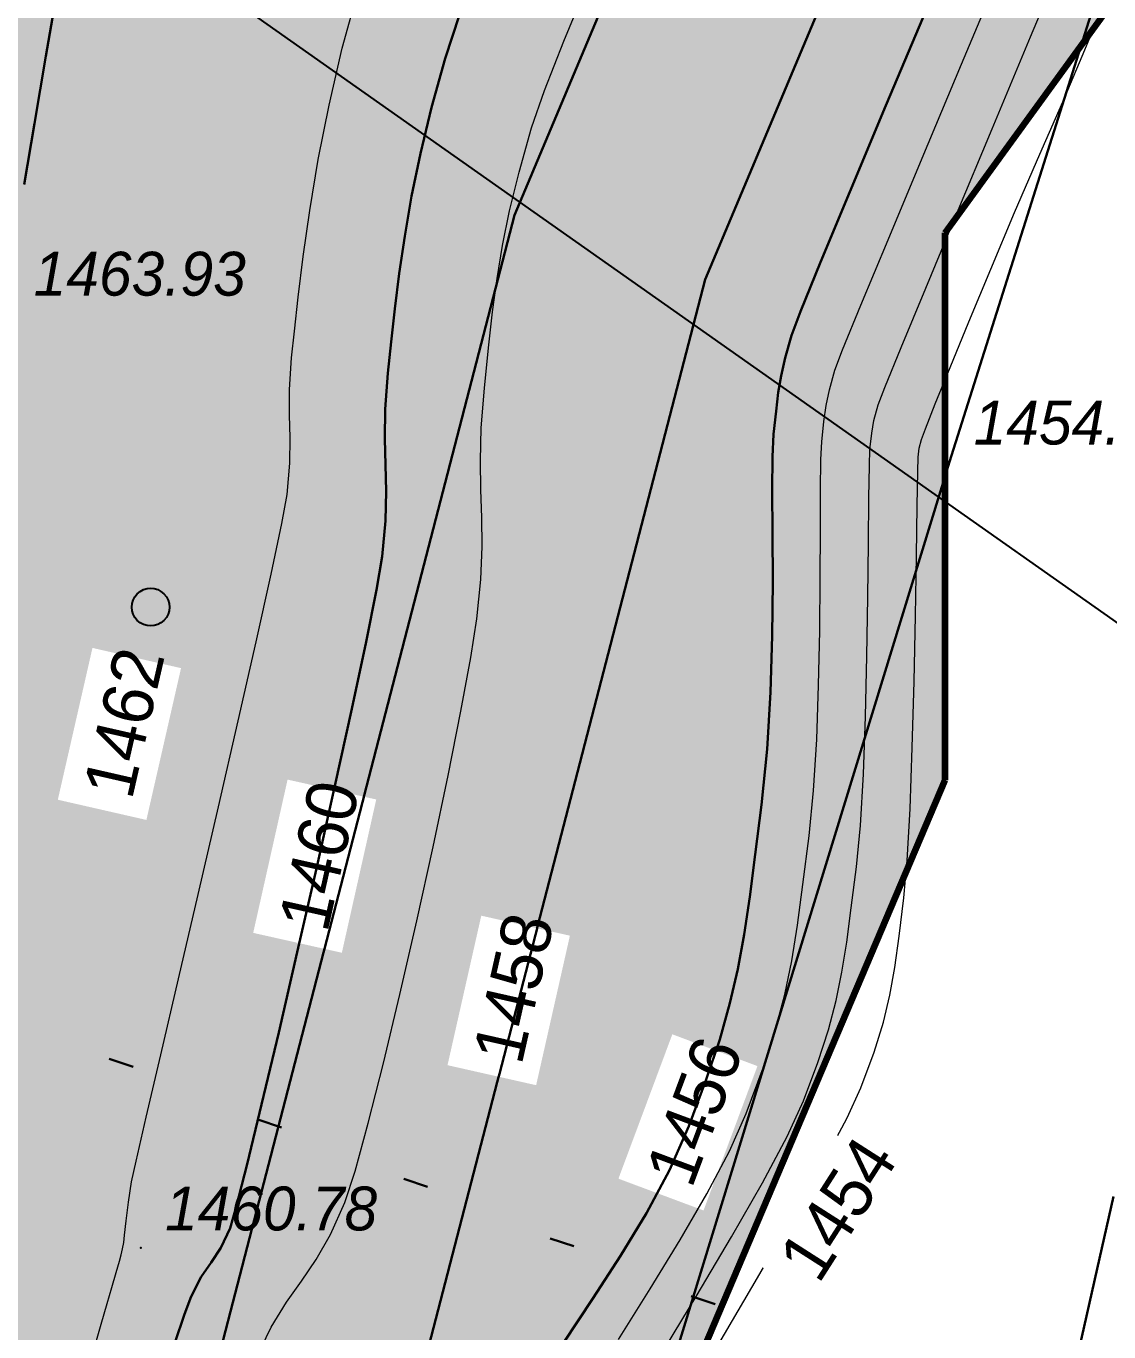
# Model space of a CAD drawing. Header units: millimetres. Extents: x 474337 to 1180020, y 4124662 to 4776603.
# Drawn here: x 774203 to 795786, y 4313614 to 4339647 of the extents above; entities that cross this region are included whole.
import ezdxf

# ---------------------------------------------------------------- set-up
doc = ezdxf.new("R2010")
doc.units = ezdxf.units.MM
doc.header["$PDMODE"] = 32
doc.header["$PDSIZE"] = 0.33
for name, color, linetype in [('(004) Точки рельефа', 7, 'Continuous'), ('(014) Водопровод', 5, 'ИК_Водопровод -------в--------'), ('(031) Горизонтали', 42, 'Continuous'), ('(038) Деревья', 7, 'Continuous'), ('(040) Ограда', 7, 'Continuous')]:
    doc.layers.add(name, color=color, linetype=linetype)
doc.layers.add('(032) Горизонтали утолщенные', color=32, linetype='Continuous', lineweight=30)
doc.layers.add('(042) Бергштрих11', color=32, linetype='Continuous', lineweight=30)
doc.styles.add('D-431', font='')
doc.styles.add('P-131', font='')
doc.styles.get('D-431').set_extended_font_data('D431', italic=True)
doc.styles.get('P-131').set_extended_font_data('P131')
doc.linetypes.add('ИК_Водопровод -------в--------', pattern='A,9,-0.6,["В",Standard,S=1.199999999999999,R=0,X=0,Y=-0.6],-1.199999999999999', length=10.8)
doc.linetypes.add('ОГРАДА_V_ПРОВ', pattern='A,2.5,["v",Standard,S=1,R=0,X=0,Y=0],5,["v",Standard,S=1,R=180,X=0,Y=0],2.5', length=10)

# ---------------------------------------------------------------- blocks, each defined once
blk = doc.blocks.new('d')
at = {"layer": '(038) Деревья'}
blk.add_ellipse((0, 0), major_axis=(0.2651650429449621, 0.2651650429449621), ratio=0.9999999999999488, start_param=5.497787143782112, end_param=11.7809724509617, dxfattribs=at)

msp = doc.modelspace()

# ---------------------------------------------------------------- hatches: boundary and pattern name
at = {"lineweight": 30, "true_color": 0xababab}
h = msp.add_hatch(color=253, dxfattribs=at)
h.dxf.hatch_style = 1
edge = h.paths.add_edge_path()
edge.add_arc((846629.836135745, 4561555.356798172), 73174.58146534643, 338.9505508151999, 346.75819692914587, ccw=False)
edge.add_line((914921.5355142355, 4535272.983073235), (911662.781909342, 4528010.829139614))
edge.add_arc((846807.6606544256, 4561434.598735809), 72961.1891831139, 318.9050352263449, 332.7352083963292, ccw=False)
edge.add_arc((899641.5304419994, 4515567.537882805), 3000.000071974724, 224.5229028050149, 315.81354533956585, ccw=False)
edge.add_line((897502.6197361946, 4513463.954885483), (864463.2606305934, 4551253.83884668))
edge.add_line((864463.2606304884, 4551253.83884716), (860836.1740353894, 4549325.282693646))
edge.add_line((860836.17403543, 4549325.282692909), (895608.1821743059, 4509553.622821155))
edge.add_arc((893204.6449663639, 4507758.348778725), 2999.999999596411, -36.07240069309512, 36.75715684402178, ccw=False)
edge.add_line((895629.4657819271, 4505991.927535057), (866171.0347617475, 4470217.976931001))
edge.add_arc((864010.0330699682, 4472298.859363556), 3000.000001216607, 225.8075103472493, 316.08205447284644, ccw=False)
edge.add_line((861918.8196970224, 4470147.853404045), (818734.4664687028, 4519541.417327482))
edge.add_line((818734.466468811, 4519541.417327881), (818451.960183581, 4519192.551120362))
edge.add_line((818451.9601835012, 4519192.551119804), (816393.9033754627, 4516141.356422243))
edge.add_line((816393.9033755064, 4516141.356422424), (860070.5467546568, 4466184.718996144))
edge.add_arc((857596.091668725, 4464488.52553463), 3000.000038356566, -32.43441554651628, 34.42992072805919, ccw=False)
edge.add_line((860128.1094639301, 4462879.523945808), (845305.1774940859, 4444878.740547396))
edge.add_arc((842989.3083404303, 4446785.767046928), 3000.000001100536, 225.0000000282989, 320.52989696763757, ccw=False)
edge.add_line((840867.9879971743, 4444664.446702003), (817571.1031325739, 4467961.331555894))
edge.add_arc((816156.8895699978, 4466547.117991447), 2000.000001460245, 45.00000003301535, 105.7637608969873)
edge.add_line((815613.5463740826, 4468471.898024559), (810445.659532253, 4467013.063190189))
edge.add_line((810445.6595321894, 4467013.06319046), (808272.2867438751, 4474712.183323501))
edge.add_line((808272.2867438793, 4474712.18332386), (794798.8265071004, 4470908.780943844))
edge.add_line((794798.8265070915, 4470908.780943871), (796972.1992958714, 4463209.660809899))
edge.add_line((796972.1992958784, 4463209.660809517), (797662.9177138527, 4464443.722423173))
edge.add_line((797662.9177138805, 4464443.722423553), (796032.8881217135, 4470218.062525895))
edge.add_line((796032.8881217241, 4470218.062525749), (807581.5683264071, 4473478.121709152))
edge.add_line((807581.568326354, 4473478.12170887), (809211.597918521, 4467703.781606528))
edge.add_line((809211.5979185104, 4467703.781606674), (797662.9177138275, 4464443.722423271))
edge.add_line((797662.9177138805, 4464443.722423553), (796972.1992959062, 4463209.660809898))
edge.add_line((796972.1992958784, 4463209.660809517), (752899.1419329583, 4450768.345183023))
edge.add_line((752899.1419329643, 4450768.345183372), (744212.5341280454, 4442081.737373797))
edge.add_line((744212.5341280699, 4442081.737373352), (810150.9090904307, 4460695.379897933))
edge.add_line((810150.9090903997, 4460695.379898071), (811101.7596837739, 4457327.014846909))
edge.add_line((811101.7596838474, 4457327.014846802), (813026.5397159434, 4457870.358044346))
edge.add_line((813026.5397158861, 4457870.358044624), (812075.6891229777, 4461238.723095787))
edge.add_line((812075.6891230345, 4461238.723095894), (813858.2449784627, 4461741.918048268))
edge.add_arc((814401.5881743431, 4459817.138015747), 2000.00000057361, 45.000000021224196, 105.76376090423571, ccw=False)
edge.add_line((815815.8017365932, 4461231.351578712), (837446.8558821728, 4439600.297443145))
edge.add_arc((835325.5355364084, 4437478.977098465), 3000.000002190367, -39.47010297663411, 44.999999982706186, ccw=False)
edge.add_line((837641.4046924114, 4435571.950600624), (825729.0375211418, 4421105.720730909))
edge.add_line((825729.0375211239, 4421105.720731735), (817128.3030057028, 4418677.832595424))
edge.add_line((817128.3030056953, 4418677.832594872), (813750.7066884334, 4430642.885232852))
edge.add_line((813750.7066884041, 4430642.885232925), (813489.1069698159, 4430465.321429659))
edge.add_line((813489.1069698334, 4430465.321430206), (810216.9809155031, 4429541.637995498))
edge.add_line((810216.9809155464, 4429541.637994766), (809782.3063582561, 4431081.462020443))
edge.add_line((809782.3063582182, 4431081.462020874), (794846.0133120406, 4426865.118816461))
edge.add_line((794846.0133121014, 4426865.118816376), (795367.9399551856, 4425016.206402247))
edge.add_arc((793959.8716232777, 4410569.023974419), 14515.63765495629, 77.91868083669522, 84.43335273191252, ccw=False)
edge.add_line((796997.9910029173, 4424763.162453651), (796697.1057330389, 4425829.041189487))
edge.add_line((796697.105733037, 4425829.041189194), (809901.1399262099, 4429556.222571601))
edge.add_line((809901.1399261951, 4429556.222571373), (813076.575950108, 4418307.317844183))
edge.add_arc((813584.3885580301, 4435581.677010536), 17281.82161263958, 232.8227990037179, 268.31616663481145, ccw=False)
edge.add_arc((793959.8716409206, 4410569.024068832), 14515.63755959326, 50.76376092120241, 84.43335276632763)
edge.add_line((795367.9399548769, 4425016.206401825), (795348.9945389073, 4425009.7017814))
edge.add_line((795348.9945389032, 4425009.701782227), (795386.4090035364, 4424877.161952059))
edge.add_line((795386.4090036154, 4424877.161952019), (792249.0173586782, 4423991.51322555))
edge.add_line((792249.0173586607, 4423991.513225555), (792240.8672183716, 4424020.384927585))
edge.add_line((792240.8672183752, 4424020.384926796), (788391.3071402134, 4422933.698529845))
edge.add_line((788391.3071402311, 4422933.698530197), (788399.457295887, 4422904.826831893))
edge.add_line((788399.4572958946, 4422904.826831818), (785262.0660369906, 4422019.176737236))
edge.add_line((785262.0660369396, 4422019.176737785), (785224.3491876989, 4422152.787757483))
edge.add_line((785224.3491877317, 4422152.78775692), (785205.1013873875, 4422147.354324162))
edge.add_arc((793959.8716299534, 4410569.024077415), 14515.63754360942, 127.0941690598487, 160.7637609408971)
edge.add_arc((764152.7625566721, 4421627.786518097), 17281.90888694442, 303.21142345759625, 338.7045926006981, ccw=False)
edge.add_line((773618.5832738876, 4407168.788871765), (770443.0809992957, 4418417.928729034))
edge.add_line((770443.0809992552, 4418417.928729057), (783647.0946055426, 4422145.18321563))
edge.add_line((783647.0946055651, 4422145.183216095), (783947.9823876861, 4421079.295582403))
edge.add_arc((793959.8715996742, 4410569.024112701), 14515.63749698934, 127.0941690480702, 133.6088410125349, ccw=False)
edge.add_line((785205.10138762, 4422147.354324341), (784683.1741352179, 4423996.266566175))
edge.add_line((784683.1741352081, 4423996.266566277), (760700.4155488942, 4417226.210509612))
edge.add_line((760700.4155489206, 4417226.2105093), (759885.4007535356, 4420113.380556745))
edge.add_line((759885.4007534981, 4420113.38055706), (757960.6207223334, 4419570.037360447))
edge.add_line((757960.6207222939, 4419570.037360191), (756221.9224931325, 4425729.333462899))
edge.add_line((756221.9224931002, 4425729.333462715), (758146.7025247305, 4426272.676658397))
edge.add_line((758146.7025247812, 4426272.67665863), (756625.3415737994, 4431662.060747568))
edge.add_line((756625.3415738344, 4431662.060747147), (754700.5615426698, 4431118.717550534))
edge.add_line((754700.5615426302, 4431118.717551231), (752961.8633139345, 4437278.013653007))
edge.add_line((752961.8633139133, 4437278.013652802), (754886.6433460093, 4437821.356849414))
edge.add_line((754886.6433460712, 4437821.35684967), (754343.3045867448, 4439746.13813393))
edge.add_line((754343.3045867682, 4439746.138134003), (757759.7644544352, 4440710.72789183))
edge.add_line((757759.7644543648, 4440710.727891922), (757039.8772163823, 4443260.910877016))
edge.add_line((757039.8772163391, 4443260.910876274), (762429.2613043452, 4444782.271827722))
edge.add_line((762429.2613043785, 4444782.271827698), (763149.1910409384, 4442231.938284996))
edge.add_line((763149.1910409927, 4442231.938284874), (812471.6571080438, 4456155.101415494))
edge.add_line((812471.6571080685, 4456155.101415634), (813245.9360980471, 4453412.318104862))
edge.add_line((813245.9360979795, 4453412.318104744), (815796.2484256187, 4454132.241852434))
edge.add_line((815796.2484256029, 4454132.24185276), (816556.9288999296, 4451437.54980736))
edge.add_line((816556.9289000034, 4451437.549807549), (816845.6459053999, 4451519.051287739))
edge.add_line((816845.6459053755, 4451519.051287651), (817484.080441653, 4449257.412504775))
edge.add_line((817484.0804415941, 4449257.41250515), (816569.8099260575, 4448999.324485478))
edge.add_line((816569.8099261522, 4448999.324484825), (818308.5081553136, 4442840.028383981))
edge.add_line((818308.5081552267, 4442840.028384209), (816383.7281231307, 4442296.685187596))
edge.add_line((816383.728123188, 4442296.68518734), (818828.7725074805, 4433635.175044072))
edge.add_line((818828.7725074291, 4433635.17504406), (813054.4324120726, 4432005.145455153))
edge.add_line((813054.4324121475, 4432005.14545536), (813489.1069699035, 4430465.321429684))
edge.add_line((813489.1069698334, 4430465.321430206), (813750.7066884215, 4430642.885233473))
edge.add_line((813750.7066884041, 4430642.885232925), (822604.7694973823, 4433142.475773184))
edge.add_line((822604.7694973946, 4433142.475772858), (815432.5147614586, 4458549.537041891))
edge.add_line((815432.5147614479, 4458549.537042618), (811101.7596837605, 4457327.014847212))
edge.add_line((811101.7596838474, 4457327.014846802), (764185.2686670445, 4444083.030706593))
edge.add_line((764185.2686669827, 4444083.030706406), (763600.4533250143, 4446151.965596809))
edge.add_line((763600.4533250332, 4446151.965597153), (749983.3337610777, 4442308.009844785))
edge.add_line((749983.333761096, 4442308.00984478), (757739.5102945947, 4414831.943501806))
edge.add_line((757739.5102945566, 4414831.943501472), (766593.5096618411, 4417331.282277299))
edge.add_line((766593.5096617937, 4417331.282278061), (769971.1922595729, 4405365.924230537))
edge.add_line((769971.1922596693, 4405365.924229622), (755467.4007320005, 4401266.301616879))
edge.add_arc((757861.2017925978, 4391957.698001862), 9611.4715202664, 104.4216976221734, 160.5834891967729)
edge.add_line((748796.3644478321, 4395152.867588997), (732353.8049228842, 4346128.604709934))
edge.add_arc((729464.8042019606, 4346937.106375694), 3000.000018294917, 217.1299658179824, 344.365450936189, ccw=False)
edge.add_line((727072.999165535, 4345126.23123455), (704536.1042339148, 4370903.56673814))
edge.add_line((704536.1042339802, 4370903.566738129), (709805.9920599383, 4375510.982746642))
edge.add_line((709805.9920599461, 4375510.982747078), (707173.1829106609, 4378522.347219121))
edge.add_line((707173.1829105616, 4378522.347219467), (703408.9773215561, 4375231.335784549))
edge.add_line((703408.9773216248, 4375231.335783958), (700483.9001798346, 4378576.991655451))
edge.add_line((700483.900179863, 4378576.99165535), (694461.1712350794, 4373311.373355382))
edge.add_line((694461.1712349653, 4373311.373355865), (698147.1040456642, 4369095.463093515))
edge.add_line((698147.1040457487, 4369095.463093758), (692877.2162145519, 4364488.047079656))
edge.add_line((692877.2162145376, 4364488.047079086), (695510.0253630079, 4361476.682609838))
edge.add_line((695510.0253629684, 4361476.682609558), (702285.5954245985, 4367400.503187941))
edge.add_line((702285.5954246521, 4367400.503188133), (726649.9910224972, 4339532.902031486))
edge.add_arc((724260.6353793144, 4337718.796298027), 3000.000000146127, -25.606646834488174, 37.20739467103198, ccw=False)
edge.add_line((726965.982562542, 4336422.225198746), (703050.6467248865, 4296774.707952359))
edge.add_arc((700607.6121776104, 4298515.851884842), 2999.999998878979, 284.0040394591403, 324.52263350222825, ccw=False)
edge.add_arc((702313.5846486092, 4289685.590431213), 6000.000060335309, 99.4004431171831, 114.7491734207396)
edge.add_arc((698821.441572547, 4297969.813613892), 3000.000000314765, 225.2665573460196, 289.07189939671815, ccw=False)
edge.add_line((696710.0131756067, 4295838.647236824), (659800.0893315563, 4338055.620425303))
edge.add_line((659800.0893316269, 4338055.620425224), (662811.4538089081, 4340688.429578002))
edge.add_line((662811.4538089037, 4340688.429577827), (658354.3781810004, 4345786.360506425))
edge.add_line((658354.3781809807, 4345786.360506058), (652331.6492286301, 4340520.742204227))
edge.add_line((652331.6492285728, 4340520.742204666), (696718.1409796264, 4289752.191714651))
edge.add_arc((694232.3958913088, 4287990.448950768), 3046.746824295164, -22.660432047867516, 35.326661437649705, ccw=False)
edge.add_line((697043.9471828938, 4286816.632293701), (694122.9196431845, 4282038.052569769))
edge.add_line((694122.9196431637, 4282038.052569389), (683635.9812352487, 4279308.354503772))
edge.add_line((683635.9812352657, 4279308.354504585), (676830.9812361562, 4275960.354503485))
edge.add_line((676830.9812361002, 4275960.354502678), (665092.9812368888, 4272980.354499493))
edge.add_line((665092.9812369347, 4272980.354499817), (665246.9812374943, 4271892.354501246))
edge.add_line((665246.9812374115, 4271892.354501724), (652755.9812381881, 4270586.354498157))
edge.add_line((652755.981238246, 4270586.35449791), (647042.5930808096, 4269814.532547361))
edge.add_line((647042.593080759, 4269814.532546997), (646666.7726358692, 4270702.842920741))
edge.add_line((646666.7726359367, 4270702.842921257), (639481.3538295662, 4269737.308504316))
edge.add_line((639481.3538295031, 4269737.308504105), (640339.9827348654, 4263754.852383554))
edge.add_line((640339.9827349186, 4263754.852383614), (648546.6328121311, 4264617.406064845))
edge.add_line((648546.6328121424, 4264617.406064987), (669846.362416951, 4269534.836115567))
edge.add_line((669846.3624169827, 4269534.836114883), (686294.7150385445, 4271846.501325713))
edge.add_line((686294.715038538, 4271846.501326561), (694952.8331140679, 4272300.254069633))
edge.add_line((694952.833114028, 4272300.254069328), (703359.4976441524, 4278482.028882895))
edge.add_arc((704875.6947108507, 4281070.68616581), 3000.000012481331, 110.7791980716265, 239.64215620920112, ccw=False)
edge.add_arc((702313.5846375227, 4289685.590488434), 5999.99999641433, 284.4558892968715, 323.9165894162985)
edge.add_arc((709489.8126077652, 4284258.713890076), 2999.999998958451, 104.10846216476341, 140.8735427401851, ccw=False)
edge.add_line((708758.5378518105, 4287168.221962929), (730308.9668253856, 4291510.354514443))
edge.add_line((730308.966825366, 4291510.354515076), (737601.9812319224, 4291510.354516938))
edge.add_line((737601.9812319279, 4291510.354516983), (745207.4731778883, 4292081.658135113))
edge.add_line((745207.4731779099, 4292081.65813446), (744853.2599211783, 4300532.731495864))
edge.add_line((744853.2599210739, 4300532.731495857), (748184.1195890991, 4300781.567404102))
edge.add_line((748184.1195892096, 4300781.567404747), (748139.4204217269, 4301379.900075253))
edge.add_line((748139.4204217196, 4301379.900074959), (752527.1933374063, 4301707.693969288))
edge.add_line((752527.1933373213, 4301707.693968773), (752229.1988877086, 4305696.578439124))
edge.add_line((752229.1988877058, 4305696.578439713), (757215.1852941785, 4306069.062598431))
edge.add_line((757215.1852942705, 4306069.062598228), (756160.7195554666, 4320183.895994825))
edge.add_line((756160.719555378, 4320183.89599514), (753169.1457428773, 4319960.964286003))
edge.add_line((753169.1457428932, 4319960.964285851), (751692.2787339664, 4319595.2012754))
edge.add_line((751692.2787339687, 4319595.201274872), (751785.0295063352, 4318353.660983548))
edge.add_line((751785.0295063257, 4318353.660984039), (754776.6151047136, 4318576.593395393))
edge.add_line((754776.6151047945, 4318576.593395233), (755559.5540948234, 4308096.353975231))
edge.add_line((755559.5540947914, 4308096.353975296), (752565.9486975548, 4307872.713055637))
edge.add_line((752565.948697567, 4307872.713055611), (752616.0615279246, 4307229.659421531))
edge.add_line((752616.0615278482, 4307229.659421921), (750621.6192933711, 4307080.662196125))
edge.add_line((750621.6192934513, 4307080.662196159), (750919.6137429476, 4303091.77772674))
edge.add_line((750919.6137429476, 4303091.777726173), (746531.840827028, 4302763.983831844))
edge.add_line((746531.8408269882, 4302763.983832359), (746576.5399947037, 4302165.651158128))
edge.add_line((746576.5399947166, 4302165.651157379), (743983.7650897334, 4301971.954766545))
edge.add_line((743983.7650897503, 4301971.954767227), (743939.0659220348, 4302570.287440527))
edge.add_line((743939.0659220219, 4302570.2874403), (739551.2930061023, 4302242.49354504))
edge.add_line((739551.2930060625, 4302242.493544579), (739253.2985564498, 4306231.378013998))
edge.add_line((739253.298556447, 4306231.378014565), (737258.8563218535, 4306082.380790631))
edge.add_line((737258.8563219309, 4306082.38079071), (736335.0735281431, 4318447.922644422))
edge.add_line((736335.0735280514, 4318447.922644615), (742318.4002315992, 4318894.914319209))
edge.add_line((742318.4002315998, 4318894.914319038), (742281.1509255001, 4319393.524877017))
edge.add_line((742281.1509255171, 4319393.524876595), (742904.7070951867, 4320442.895022932))
edge.add_line((742904.7070952654, 4320442.895023346), (744899.1493297425, 4320591.89224821))
edge.add_line((744899.1493296623, 4320591.892248154), (745671.7027241965, 4319646.820159781))
edge.add_line((745671.7027242184, 4319646.820159912), (745708.9520305509, 4319148.209601002))
edge.add_line((745708.9520305395, 4319148.209600449), (751692.278733971, 4319595.201275042))
edge.add_line((751692.2787339687, 4319595.201274872), (753169.1457428955, 4319960.964285322))
edge.add_line((753169.1457428932, 4319960.964285851), (753076.4318101554, 4321202.786048002))
edge.add_line((753076.4318101406, 4321202.786047935), (746725.044583654, 4320728.297967465))
edge.add_line((746725.0445836782, 4320728.297966957), (745566.2144921097, 4322145.906098586))
edge.add_line((745566.2144920826, 4322145.906099319), (742014.1460950952, 4321880.544523914))
edge.add_line((742014.1460951567, 4321880.544523239), (741078.8118412343, 4320306.489304199))
edge.add_line((741078.8118412495, 4320306.489304543), (734727.4939336842, 4319832.006401294))
edge.add_line((734727.4939336777, 4319832.006401062), (736178.4058241332, 4300410.436906893))
edge.add_line((736178.4058240652, 4300410.436906815), (731830.4968299633, 4300019.685191073))
edge.add_line((731830.4968299866, 4300019.685191154), (732177.9812309416, 4296180.354514283))
edge.add_line((732177.9812309742, 4296180.354514122), (712867.7910160928, 4292076.56962149))
edge.add_arc((712517.7915008068, 4295056.083063126), 3000.000001114515, 152.4554714578508, 276.6997558529216, ccw=False)
edge.add_line((709857.8363749981, 4296443.396558762), (728946.9955969623, 4328089.942299879))
edge.add_line((728946.9955970049, 4328089.942299843), (737247.9950543325, 4341851.572968823))
edge.add_line((737247.9950543642, 4341851.572968483), (754627.8365228031, 4393185.635636021))
edge.add_arc((757550.9506118298, 4392510.799355507), 2999.99999730747, 103.38572559729408, 167.0003308970466, ccw=False)
edge.add_line((756856.4339821339, 4395429.300107002), (776554.5158378948, 4400989.835506142))
edge.add_line((776554.5158379078, 4400989.835505486), (778607.553352314, 4401569.383376379))
edge.add_line((778607.5533522367, 4401569.383376122), (785072.6975153468, 4403394.406380872))
edge.add_arc((793330.2587265968, 4412799.36354351), 12515.61170604976, 228.716836975572, 342.8107512267703)
edge.add_line((805286.8460329771, 4409100.639930725), (811750.8172570046, 4410925.34443992))
edge.add_line((811750.8172569275, 4410925.34444046), (813805.041942655, 4411505.22930577))
edge.add_line((813805.0419427156, 4411505.229305267), (828712.0212379795, 4415713.303086061))
edge.add_arc((829328.4898974895, 4412777.32524395), 2999.999916753252, 38.62111536410282, 101.85815885576392, ccw=False)
edge.add_line((831672.3613306284, 4414649.82790184), (881499.485681918, 4357658.36993302))
edge.add_arc((879137.8207098246, 4355808.359531403), 2999.999988285537, -88.48430446588247, 38.07337586944709, ccw=False)
edge.add_line((879217.1730861664, 4352809.409193039), (891486.1578323586, 4356908.1975205))
edge.add_arc((889488.6649961472, 4359146.50544548), 2999.999999535732, 217.5619088655428, 311.7461048801519, ccw=False)
edge.add_line((887110.5796895027, 4357317.650538445), (833941.0278462501, 4418132.122944415))
edge.add_arc((836367.712256074, 4419895.983138084), 3000.000001539902, 146.8800720007045, 216.0119092050458, ccw=False)
edge.add_line((833855.1260750294, 4421535.163022041), (863339.458676602, 4457340.568182718))
edge.add_arc((865574.0572890043, 4455338.926596642), 2999.999999171883, 44.31671567356369, 138.1476081817898, ccw=False)
edge.add_line((867720.5241237879, 4457434.79875946), (923483.439473246, 4393654.079167482))
edge.add_line((923483.4394731522, 4393654.079167366), (925932.4015855296, 4396930.155030584))
edge.add_line((925932.4015855789, 4396930.155031204), (869568.4776333647, 4461398.29852946))
edge.add_arc((871998.3035340309, 4463157.828606606), 3000.00000028163, 145.9955062346171, 215.9097381949074, ccw=False)
edge.add_line((869511.3223985434, 4464835.602378845), (899024.8096080252, 4500676.412529948))
edge.add_arc((901197.860548377, 4498608.116253853), 2999.999979104825, 44.04029251593141, 136.4148287936236, ccw=False)
edge.add_line((903354.413872242, 4500693.608434677), (933898.6518299404, 4465757.6036374))
edge.add_arc((931511.482101202, 4463940.622440338), 2999.999996938083, 0.9578969234652277, 37.27637870382148, ccw=False)
edge.add_line((934511.0628479719, 4463990.77546978), (931120.2520251999, 4398982.790034633))
edge.add_arc((928120.252025485, 4398982.79003334), 2999.99999971129, -136.82635922161808, 1.7786874195735436e-08, ccw=False)
edge.add_line((925932.4015865326, 4396930.155031204), (923483.4394731075, 4393654.079168918))
edge.add_arc((921083.2871892452, 4391854.282233238), 2999.999998853939, -38.30585239338188, 36.865049999559005, ccw=False)
edge.add_line((923437.426368475, 4389994.704668999), (891486.1578321, 4356908.197520575))
edge.add_line((891486.1578321457, 4356908.197520256), (879217.1730861863, 4352809.409192795))
edge.add_line((879217.1730861664, 4352809.409193039), (814887.8821166704, 4352573.935746496))
edge.add_line((814887.8821166754, 4352573.935746193), (813746.3703705965, 4353710.939106488))
edge.add_line((813746.3703705072, 4353710.939106941), (817312.2837280963, 4357290.991831914))
edge.add_line((817312.2837281227, 4357290.991831779), (816782.4331643997, 4359167.974534618))
edge.add_line((816782.4331644773, 4359167.974534988), (812541.9127011148, 4354910.639787716))
edge.add_line((812541.9127010107, 4354910.639787674), (810569.2516901265, 4356875.509801866))
edge.add_line((810569.2516901493, 4356875.509801865), (808966.935045205, 4356777.747386681))
edge.add_line((808966.9350452423, 4356777.747385979), (813193.6840731264, 4352567.734237682))
edge.add_line((813193.6840730906, 4352567.734237671), (796664.0077327617, 4352507.228365079))
edge.add_arc((796894.3777139187, 4343510.17719841), 9000.000001791264, 91.46674104448601, 154.1763307268968)
edge.add_line((788793.1276330948, 4347430.60410881), (783939.8813047643, 4335881.111605509))
edge.add_line((783939.8813047409, 4335881.111605644), (772510.8511686322, 4291780.358070949))
edge.add_arc((728781.4852718115, 4294252.868000984), 43799.20943462571, 325.13480715570495, 356.7638746351333, ccw=False)
edge.add_line((764718.7060773373, 4269215.158283234), (758525.6809108182, 4257900.772708202))
edge.add_line((758525.6809108257, 4257900.772708893), (750512.7341125088, 4251708.595597725))
edge.add_line((750512.7341125011, 4251708.595597267), (749939.9812404956, 4251152.354518975))
edge.add_line((749939.9812405109, 4251152.35451889), (747139.9812407494, 4251095.35451793))
edge.add_line((747139.9812407494, 4251095.354517937), (741077.8229081903, 4252609.366850914))
edge.add_line((741077.8229081631, 4252609.366850853), (738521.1358437418, 4253543.747254555))
edge.add_line((738521.1358437538, 4253543.747255325), (734560.9812396609, 4255492.35451565))
edge.add_line((734560.9812396765, 4255492.354515076), (728742.9755457084, 4260607.602961333))
edge.add_line((728742.975545764, 4260607.60296154), (731892.7521157386, 4264482.529117833))
edge.add_line((731892.7521157265, 4264482.529117584), (726481.3903083357, 4268647.251031143))
edge.add_line((726481.3903082609, 4268647.251030922), (726180.9812361877, 4268299.354512743))
edge.add_line((726180.9812362194, 4268299.354513168), (714481.7965677213, 4278401.614879994))
edge.add_line((714481.7965676785, 4278401.614879608), (710243.9812365554, 4275551.354508319))
edge.add_line((710243.981236577, 4275551.3545084), (703359.4976445863, 4278482.02888338))
edge.add_line((703359.4976446629, 4278482.028883934), (694952.8331140728, 4272300.254069436))
edge.add_line((694952.833114028, 4272300.254069328), (698655.0302614924, 4271845.681419664))
edge.add_line((698655.0302615166, 4271845.681419373), (700577.2028213716, 4271258.014293175))
edge.add_line((700577.2028213739, 4271258.014293671), (705283.3134919832, 4268755.730865853))
edge.add_line((705283.3134919405, 4268755.730865479), (725662.4515836056, 4253949.420362942))
edge.add_line((725662.4515836239, 4253949.420363426), (730038.5657498841, 4249089.253206612))
edge.add_line((730038.5657498837, 4249089.253206253), (733169.2169500155, 4246730.138315379))
edge.add_line((733169.2169500589, 4246730.138315201), (742011.6712608665, 4244850.616632378))
edge.add_line((742011.6712608337, 4244850.616632462), (746646.1258216791, 4244199.286521857))
edge.add_line((746646.1258217096, 4244199.286521912), (747369.676730895, 4244224.553477517))
edge.add_line((747369.6767308712, 4244224.553477287), (761633.056406873, 4255246.887130726))
edge.add_line((761633.0564068556, 4255246.887130737), (768126.2224285045, 4267109.61689506))
edge.add_arc((728781.4852901697, 4294252.867995262), 47799.20941568779, 325.3988801295304, 356.2795711231684)
edge.add_line((776479.9600598812, 4291151.26753521), (787739.4730238419, 4334597.911758627))
edge.add_line((787739.4730238914, 4334597.911759377), (792433.7931413931, 4345769.200282061))
edge.add_arc((796894.3777127266, 4343510.17719841), 5000.000000950892, 91.89621580512028, 153.1404746458931, ccw=False)
edge.add_line((796728.9318728447, 4348507.439216614), (889261.3820637291, 4348846.148610123))
edge.add_line((889261.3820637465, 4348846.148610115), (934962.2574420404, 4396170.790451629))
edge.add_line((934962.2574421167, 4396170.790452003), (940610.8525031647, 4503952.405379433))
edge.add_arc((933610.8537609577, 4503956.601325989), 6999.999999687526, 359.9656557104764, 395.1614899740641)
edge.add_line((939333.5788058043, 4507987.782052994), (937695.7119178723, 4510161.304823359))
edge.add_line((937695.7119178772, 4510161.304822922), (941688.889465388, 4513170.379941095))
edge.add_line((941688.8894654512, 4513170.379940987), (934467.1091860508, 4522754.006059296))
edge.add_line((934467.1091860533, 4522754.006059647), (930473.9316365634, 4519744.930940542))
edge.add_line((930473.9316365719, 4519744.930940628), (926902.6475285416, 4524484.185022161))
edge.add_line((926902.6475285292, 4524484.185022354), (922525.343185104, 4523646.50352306))
edge.add_line((922525.3431850672, 4523646.503522873), (936092.3465370327, 4505642.481985718))
edge.add_arc((933610.8537566662, 4503956.601324081), 3000.000004177, 1.5307886718787813, 34.191468695170784, ccw=False)
edge.add_line((936609.7831032276, 4504036.743696213), (935234.409446741, 4477793.050844145))
edge.add_arc((932269.4059487581, 4478249.947172165), 2999.999999630231, 224.1493101785246, 351.23983242366205, ccw=False)
edge.add_line((930116.8246130943, 4476160.355443954), (905224.7325149596, 4504631.527327291))
edge.add_arc((907636.527510643, 4506415.692388535), 3000.000011078941, 141.5211819165738, 216.4927941841398, ccw=False)
edge.add_line((905288.0127710104, 4508282.368201256), (917988.6250798134, 4523705.833121341))
edge.add_arc((920231.313912034, 4521713.260138512), 3000.000048267812, 40.121787214787275, 138.3797102431649, ccw=False)
edge.add_line((922525.3431850672, 4523646.503522873), (926902.647528376, 4524484.185022167))
edge.add_arc((929486.0107579231, 4526009.38482666), 3000.000003239862, 136.9753755074314, 210.5573088240432, ccw=False)
edge.add_arc((922274.847389698, 4533630.357036591), 7500.000015363585, 311.994883191049, 332.1854545281217)
edge.add_line((928908.3165043592, 4530130.773099899), (917858.854659955, 4544793.904214653))
at = {"lineweight": 30}
h = msp.add_hatch(color=74, dxfattribs=at)
h.dxf.hatch_style = 1
edge = h.paths.add_edge_path()
edge.add_line((939857.5670551062, 4394042.24925518), (943687.5123161593, 4467121.958607676))
edge.add_line((943687.5123161077, 4467121.958607674), (945813.9222085266, 4507696.276602377))
edge.add_line((945813.9222085476, 4507696.276602745), (928908.3165039896, 4530130.773101925))
edge.add_arc((922274.8473949432, 4533630.357025146), 7500.00000376106, 311.9948832097024, 332.18545460259406, ccw=False)
edge.add_arc((929486.0107542276, 4526009.38482666), 3000.000000269759, 136.9753754939952, 210.5573088811833)
edge.add_line((926902.647529006, 4524484.1850214), (930473.9316356393, 4519744.930939867))
edge.add_line((930473.9316356182, 4519744.930939674), (934467.1231218848, 4522754.016561303))
edge.add_line((934467.1231218576, 4522754.016561508), (941688.8894654127, 4513170.379941605))
edge.add_line((941688.8894654512, 4513170.379940987), (937695.7119216657, 4510161.304824676))
edge.add_line((937695.7119215727, 4510161.304824829), (939333.5788026361, 4507987.782056327))
edge.add_arc((933610.853762269, 4503956.601325035), 6999.999998653007, -0.0343442742815796, 35.16149002607648, ccw=False)
edge.add_line((940610.8525035381, 4503952.405380249), (934962.2574420245, 4396170.790451888))
edge.add_line((934962.2574421167, 4396170.790452003), (889261.3820638228, 4348846.148610489))
edge.add_line((889261.3820637465, 4348846.148610115), (796728.9318740262, 4348507.439216605))
edge.add_arc((796894.3777120113, 4343510.177199364), 4999.999999894312, 91.89621578414078, 153.1404746398659)
edge.add_line((792433.7931418419, 4345769.200283051), (787739.4730238746, 4334597.911759435))
edge.add_line((787739.4730238914, 4334597.911759377), (776479.9600601636, 4291151.267535959))
edge.add_arc((728781.4852737188, 4294252.868000031), 47799.20943268619, 325.3988801353486, 356.2795711188932, ccw=False)
edge.add_line((768126.2224286795, 4267109.616894722), (761633.0564067977, 4255246.887131331))
edge.add_line((761633.0564068556, 4255246.887130737), (747369.6767308537, 4244224.553477298))
edge.add_line((747369.6767308712, 4244224.553477287), (748894.755183035, 4244277.810390375))
edge.add_line((748894.7551829815, 4244277.810390472), (751985.7016002258, 4244934.811333547))
edge.add_line((751985.701600194, 4244934.811333656), (753843.174438062, 4247012.346261604))
edge.add_line((753843.1744381189, 4247012.346261978), (760199.8009001919, 4250682.346262767))
edge.add_line((760199.8009002209, 4250682.346261978), (763447.0113357296, 4253710.418980452))
edge.add_line((763447.0113357306, 4253710.418980598), (768414.0204674347, 4263052.00451598))
edge.add_line((768414.0204674006, 4263052.004516602), (778614.0204636715, 4280718.922754898))
edge.add_line((778614.0204637051, 4280718.922754288), (778614.0204609111, 4290888.922754024))
edge.add_line((778614.020460844, 4290888.922754288), (786698.0307441562, 4310897.550341845))
edge.add_line((786698.030744195, 4310897.550341606), (792521.3851187038, 4324616.513530402))
edge.add_line((792521.3851187229, 4324616.513530731), (792521.385115929, 4335526.513530677))
edge.add_line((792521.3851158619, 4335526.513530731), (797558.7047270604, 4342459.789174338))
edge.add_line((797558.7047270536, 4342459.78917408), (800322.1027885086, 4343520.558303605))
edge.add_line((800322.1027885675, 4343520.558303833), (805781.2712039825, 4343425.26816638))
edge.add_line((805781.2712039948, 4343425.268166542), (821931.8331794748, 4344554.625480258))
edge.add_line((821931.8331794739, 4344554.625479698), (841518.8495264391, 4344212.732841461))
edge.add_line((841518.8495264053, 4344212.732841492), (876733.4853491371, 4343598.059093822))
edge.add_line((876733.4853491783, 4343598.059094429), (891391.2525595267, 4343853.911376472))
edge.add_line((891391.2525595427, 4343853.911375999), (939857.5670551123, 4394042.249255251))
h = msp.add_hatch(color=74, dxfattribs=at)
h.dxf.hatch_style = 1
edge = h.paths.add_edge_path()
edge.add_line((791142.858121872, 4380058.070827484), (787512.8378745165, 4392917.329172573))
edge.add_arc((793330.2589710951, 4412799.362527847), 20715.63753754391, 214.949795198802, 253.6906883453296, ccw=False)
edge.add_line((776350.5971750021, 4400932.234658241), (756616.8378717924, 4395361.635821356))
edge.add_arc((757550.9454141855, 4392510.768746376), 2999.999996539947, 108.1417630862229, 155.5912177492283)
edge.add_line((754819.0844278336, 4393750.500786781), (752012.4665727915, 4385460.718791818))
edge.add_line((752012.4665728807, 4385460.718791962), (763424.4445422438, 4383523.27578894))
edge.add_line((763424.4445421696, 4383523.275788307), (762063.5971561291, 4384467.226981533))
edge.add_line((762063.597156167, 4384467.226982117), (762681.9377056804, 4388109.392821721))
edge.add_line((762681.937705636, 4388109.392821312), (764278.0710564667, 4388551.329232267))
edge.add_line((764278.0710564852, 4388551.329232216), (780446.7136138758, 4385806.334182135))
edge.add_line((780446.7136138678, 4385806.334182739), (779325.2826957799, 4379200.852165241))
edge.add_line((779325.2826957703, 4379200.852165222), (781297.0683723992, 4378866.096667244))
edge.add_line((781297.068372488, 4378866.09666729), (780184.0045970401, 4372309.899006437))
edge.add_line((780184.0045969486, 4372309.89900589), (779949.6959364569, 4370929.759703454))
edge.add_line((779949.6959365606, 4370929.759703636), (779372.2294575344, 4367528.359634925))
edge.add_line((779372.2294574976, 4367528.359634399), (775034.2165741387, 4368264.822206975))
edge.add_line((775034.2165740728, 4368264.822207451), (775101.164761609, 4368659.162185207))
edge.add_line((775101.1647616625, 4368659.162184715), (764016.4850511902, 4370541.038870336))
edge.add_line((764016.4850511551, 4370541.038870811), (765039.8389267507, 4376568.824904858))
edge.add_line((765039.8389267921, 4376568.824904442), (763899.7868140626, 4377359.621554069))
edge.add_line((763899.7868140936, 4377359.621554375), (764234.063753364, 4379328.5884128))
edge.add_line((764234.0637533665, 4379328.588413239), (750713.4976608142, 4381624.012244986))
edge.add_line((750713.4976607561, 4381624.012244225), (743444.3669685399, 4360153.505096902))
edge.add_line((743444.3669685125, 4360153.505097389), (759008.2981204472, 4357511.173539159))
edge.add_line((759008.2981204987, 4357511.173539162), (757647.4507353895, 4358455.124733319))
edge.add_line((757647.4507353306, 4358455.124732971), (758265.7912839126, 4362097.290571644))
edge.add_line((758265.7912839651, 4362097.290572166), (759861.9246338644, 4362539.226983122))
edge.add_line((759861.9246338606, 4362539.22698307), (776030.5671940452, 4359794.231932989))
edge.add_line((776030.5671941042, 4359794.23193264), (774909.1362746194, 4353188.749915142))
edge.add_line((774909.1362745762, 4353188.749915123), (776880.9219512051, 4352853.994417145))
edge.add_line((776880.9219511747, 4352853.994417191), (775767.8581752612, 4346297.7967582))
edge.add_line((775767.8581752777, 4346297.796758652), (775533.5443291819, 4344917.626908835))
edge.add_line((775533.5443291664, 4344917.626908302), (774956.0778501402, 4341516.226839591))
edge.add_line((774956.0778501034, 4341516.226840019), (770618.0649672102, 4342252.689412595))
edge.add_line((770618.0649672747, 4342252.689412117), (770685.0183399493, 4342647.059935391))
edge.add_line((770685.0183399916, 4342647.05993557), (759600.3386416265, 4344528.936619328))
edge.add_line((759600.3386415243, 4344528.936619759), (760623.6925171199, 4350556.722647286))
edge.add_line((760623.6925171614, 4350556.722646713), (759483.6403927903, 4351347.519304723))
edge.add_line((759483.6403927803, 4351347.519305229), (759817.9173320507, 4353316.486165517))
edge.add_line((759817.9173320532, 4353316.486165047), (742145.3980569295, 4356316.798552003))
edge.add_line((742145.398056984, 4356316.798552513), (737247.9898566473, 4341851.54235913))
edge.add_line((737247.9898566008, 4341851.542358398), (709857.8363758351, 4296443.396559943))
edge.add_arc((712517.7914998531, 4295056.083062172), 3000.00000061946, 152.4554713940876, 276.6997558660377)
edge.add_line((712867.791015625, 4292076.56962204), (732177.9812309721, 4296180.354514671))
edge.add_line((732177.9812309742, 4296180.354514122), (731830.4968300192, 4300019.685190993))
edge.add_line((731830.4968299866, 4300019.685191154), (736178.4058240885, 4300410.436906897))
edge.add_line((736178.4058240652, 4300410.436906815), (734727.4939336097, 4319832.006400984))
edge.add_line((734727.4939336777, 4319832.006401062), (741078.811841243, 4320306.489304311))
edge.add_line((741078.8118412495, 4320306.489304543), (742014.1460951718, 4321880.544523583))
edge.add_line((742014.1460951567, 4321880.544523239), (745566.2144921441, 4322145.906098644))
edge.add_line((745566.2144920826, 4322145.906099319), (746725.0445836511, 4320728.297967691))
edge.add_line((746725.0445836782, 4320728.297966957), (753076.4318101648, 4321202.786047428))
edge.add_line((753076.4318101406, 4321202.786047935), (753169.1457428784, 4319960.964285784))
edge.add_line((753169.1457428932, 4319960.964285851), (756160.7195553939, 4320183.895994987))
edge.add_line((756160.719555378, 4320183.89599514), (757215.1852941819, 4306069.062598543))
edge.add_line((757215.1852942705, 4306069.062598228), (752229.1988877978, 4305696.57843951))
edge.add_line((752229.1988877058, 4305696.578439713), (752527.1933373185, 4301707.693969361))
edge.add_line((752527.1933373213, 4301707.693968773), (748139.4204216346, 4301379.900074444))
edge.add_line((748139.4204217196, 4301379.900074959), (748184.1195892022, 4300781.567404453))
edge.add_line((748184.1195892096, 4300781.567404747), (744856.8596652416, 4300533.000414965))
edge.add_line((744856.8596651554, 4300533.000414848), (745208.4481462548, 4292081.724928507))
edge.add_line((745208.4481463432, 4292081.724927902), (746925.9812364631, 4269947.3545175))
edge.add_line((746925.9812364578, 4269947.354517937), (751348.981236327, 4269079.3545191))
edge.add_line((751348.9812362194, 4269079.35451889), (753118.9812357394, 4271029.354519972))
edge.add_line((753118.9812357426, 4271029.354519844), (753932.2509355347, 4274133.482828381))
edge.add_line((753932.2509355545, 4274133.482829094), (753819.8400434062, 4274189.149869963))
edge.add_line((753819.8400434256, 4274189.149869919), (755767.2788287299, 4280410.103343625))
edge.add_line((755767.2788287401, 4280410.10334301), (762025.5699245845, 4293875.473556372))
edge.add_line((762025.569924593, 4293875.473556519), (762927.2708352227, 4294985.642415861))
edge.add_line((762927.2708351612, 4294985.642416), (763792.0061671135, 4295461.696672773))
edge.add_line((763792.0061671734, 4295461.69667244), (764488.0188607342, 4295428.742747941))
edge.add_line((764488.0188606977, 4295428.74274826), (767707.9812305212, 4293450.354521707))
edge.add_line((767707.9812306166, 4293450.354521751), (770597.9812311588, 4290687.354523397))
edge.add_line((770597.9812310934, 4290687.354523659), (770844.8378306694, 4289929.086873292))
edge.add_line((770844.8378306627, 4289929.086873055), (772276.7757067935, 4289102.095524543))
edge.add_line((772276.775706768, 4289102.095524788), (772510.8511687437, 4291780.358070465))
edge.add_line((772510.8511687517, 4291780.358070374), (779230.0863723211, 4317707.598745205))
edge.add_line((779230.0863723755, 4317707.598745346), (783939.8761070871, 4335881.080996362))
edge.add_line((783939.8761070967, 4335881.08099556), (788793.1224360092, 4347430.573498861))
edge.add_arc((796894.3725156784, 4343510.146588326), 9000.000000837656, 91.46674104019252, 154.1763307236685, ccw=False)
edge.add_line((796664.002535224, 4352507.19775486), (798917.8351808962, 4352515.447771579))
edge.add_line((798917.8351808786, 4352515.447771072), (791142.8581219199, 4380058.070826658))

# ---------------------------------------------------------------- linework, layer by layer
at = {"layer": '(004) Точки рельефа', "linetype": 'ByBlock', "lineweight": -2}
for p in [(792608.9812217951, 4330957.354527473, 1452665.499972914), (776490.0610686541, 4315288.997643471, 1459268.584651582)]:
    msp.add_point(p, dxfattribs=at)
at = {"layer": '(014) Водопровод', "elevation": 1476582.499972468, "flags": 128}
msp.add_lwpolyline([(740660.6320695877, 4366690.127561569), (865548.9812325239, 4278740.354543686)], dxfattribs=at)
at = {"layer": '(031) Горизонтали', "color": 42, "linetype": 'Continuous', "lineweight": 0, "elevation": 1452990.499972908}
msp.add_lwpolyline([(788012.9081927538, 4313377.468130112), (788782.1803553104, 4314690.984019279), (789492.7830090523, 4315923.49305439), (790101.7112977505, 4317009.228243828), (790565.9603652954, 4317882.422595024), (790842.5253530741, 4318477.309112549), (791105.2556180954, 4319192.030835152), (791290.6978930235, 4319788.205183029), (791420.8633828163, 4320329.802449226), (791517.7632908821, 4320880.792914391), (791603.4088212252, 4321505.146864891), (791699.8111767769, 4322266.834580421), (791766.5025566816, 4323011.723118782), (791821.828826189, 4324044.978672981), (791866.903854847, 4325267.842206001), (791902.8415110111, 4326581.554681778), (791930.7556630373, 4327887.357068062), (791951.7601810694, 4329086.490325928), (791966.9689325094, 4330080.195420265), (791977.4957870245, 4330769.713316917), (791984.4546126127, 4331056.28497982), (792005.7007505894, 4331233.466489792), (792047.8950076103, 4331406.084884644), (792129.034514904, 4331619.732369423), (792326.5883078575, 4332115.022384644), (792621.8995651007, 4332842.735283852), (792996.3114624023, 4333753.651416779), (793431.167178154, 4334798.551136017), (793907.809887886, 4335928.214795113), (794407.58276999, 4337093.422744751), (794911.8290029764, 4338244.95533371), (795308.4380834103, 4339171.903478622), (795764.2705982924, 4340281.915538788)], dxfattribs=at)
at = {"layer": '(032) Горизонтали утолщенные', "color": 32, "linetype": 'Continuous', "lineweight": 30, "elevation": 1462490.499972731}
msp.add_lwpolyline([(774165.296102643, 4336491.045773506), (774369.0947258472, 4337707.632381439), (774597.0153955221, 4339050.21838665), (774836.1570804119, 4340429.366048813)], dxfattribs=at)
at = {"layer": '(040) Ограда', "linetype": 'ОГРАДА_V_ПРОВ', "elevation": 1457135.499972831, "flags": 128}
msp.add_lwpolyline([(773229.981230855, 4293341.354524612), (780244.9812303782, 4293931.354523659), (785215.9812273979, 4306857.354525566), (792608.9812217951, 4330957.354527473), (799637.9812166691, 4353201.354528427), (806308.9812128544, 4368290.354529381), (815117.9812079668, 4393839.354531288), (820227.9812048674, 4409461.354532242), (820162.9811993837, 4431401.354530334), (810307.9811967611, 4444119.354527473), (800591.9811946154, 4457181.35452652), (796528.981192708, 4463006.354525566), (791733.9811919928, 4465641.354523659)], dxfattribs=at)
at = {"layer": '(042) Бергштрих11', "color": 32, "linetype": 'Continuous', "lineweight": 30}
for p, q in [((775860.9138691425, 4319057.942012787, 1460490.499972768), (776335.3804738522, 4318900.203489304, 1460490.499972768)), ((778819.8898953199, 4317851.425352097, 1458490.499972805), (779291.7381702662, 4317686.0191679, 1458490.499972805)), ((781730.0894596577, 4316664.797199249, 1456490.499972843), (782203.8574819565, 4316504.972730637, 1456490.499972843)), ((784646.0707854033, 4315475.811542511, 1454490.49997288), (785121.3771212101, 4315320.62169838, 1454490.49997288)), ((787461.1585685015, 4314327.965029716, 1452490.499972917), (787935.5560363531, 4314170.018701553, 1452490.499972917))]:
    msp.add_line(p, q, dxfattribs=at)

# ---------------------------------------------------------------- block references
at = {"layer": '(038) Деревья', "linetype": 'Continuous', "xscale": 999.9999999813735, "yscale": 999.9999999813735, "zscale": 999.9999999813735}
msp.add_blockref('d', (776684.5671880245, 4328064.400826454, -1509.5), dxfattribs=at)

# ---------------------------------------------------------------- texts
at = {"layer": '(004) Точки рельефа', "linetype": 'ByBlock', "char_height": 874.9999999837019, "attachment_point": 4, "rotation": 1.257727448791041e-08, "style": 'D-431'}
for s, insert in [('1463.93', (774352.7681791782, 4334704.590161324, 1462416.508746131)), ('1454.18', (793090.5049413443, 4331736.369523048, 1452665.499972914)), ('1460.78', (776971.5847882032, 4316068.012639046, 1459268.584651582))]:
    msp.add_mtext(s, dxfattribs=dict(at, insert=insert))

# ---------------------------------------------------------------- next in the draw order: wipeouts: each hides what was drawn before it
for points, z in [([(776600.4404302067, 4323820.708565146), (777290.8631713667, 4326847.276086349), (775525.2747063409, 4327250.043385094), (774834.8519649813, 4324223.475865487)], 1460490.499972768), ([(780496.4745874798, 4321172.889820486), (781181.8198738247, 4324228.8520193845), (779414.7659134755, 4324625.14033157), (778729.4206270302, 4321569.178133476)], 1458490.499972805), ([(784369.2681486635, 4318532.364159018), (785042.3365401957, 4321513.240447515), (783275.861742639, 4321912.102471861), (782602.793351205, 4318931.226183365)], 1456490.499972843), ([(790146.3261269602, 4314093.728637073), (791772.060374274, 4316635.477207526), (790262.1660026959, 4317601.224573971), (788636.4317556884, 4315059.476004334)], 1452490.499972917)]:
    msp.add_wipeout(points).translate(0, 0, z).dxf.layer = '(032) Горизонтали утолщенные'

# ---------------------------------------------------------------- next in the draw order: linework, layer by layer
at = {"layer": '(031) Горизонтали', "color": 42, "linetype": 'Continuous', "lineweight": 0}
for points, elevation in [([(778779.4562407732, 4313076.811113358), (779090.4274821281, 4313709.652519226), (779393.5001269579, 4314203.394042969), (779690.0828701258, 4314628.267324448), (779981.5844088793, 4315054.503991127), (780269.4134401083, 4315552.335681915), (780554.9786599874, 4316191.994029999), (780760.207665205, 4316820.249943733), (781022.8791624308, 4317772.906580925), (781326.2950532436, 4318972.965276718), (781653.7572401762, 4320343.427370071), (781988.5676270723, 4321807.294205666), (782314.0281164646, 4323287.56711483), (782613.4406090975, 4324707.247441292), (782870.1070100069, 4325989.336519241), (783067.329221487, 4327056.835690498), (783188.4091449976, 4327832.746292114), (783266.6426999569, 4328615.401477814), (783293.1650993824, 4329270.519763947), (783287.6064400673, 4329849.330684662), (783269.5968151093, 4330403.063765526), (783258.7663205862, 4330982.948533058), (783274.7450494766, 4331640.214515686), (783337.1630972624, 4332426.091239929), (783422.336448431, 4333233.712599754), (783502.2012498379, 4333949.877122879), (783589.8178443909, 4334616.311306953), (783698.2465703487, 4335274.741639137), (783840.547772646, 4335966.894613266), (784029.7817904949, 4336734.496718407), (784279.0089645386, 4337619.274449348), (784533.6957849264, 4338364.209399223), (784918.8671480417, 4339347.862581253), (785407.5640621185, 4340521.03030014)], 1457490.499972824), ([(775426.0423828363, 4312813.497458458), (775699.7144010067, 4313770.299752235), (775816.5906543732, 4314177.765622139), (775911.2438579798, 4314500.130875587), (775997.4092880487, 4314795.123511314), (776063.5871325731, 4315024.415091515), (776098.277577877, 4315149.677175522), (776126.3799794912, 4315271.378365517), (776149.7841358185, 4315394.056844711), (776166.7102028131, 4315542.642707825), (776197.4768733978, 4315829.565723419), (776243.3125360012, 4316200.919451714), (776305.4455856085, 4316602.797456741), (776395.4381552935, 4317014.952980995), (776597.6029747725, 4317894.33535099), (776887.3383828402, 4319140.777899742), (777240.0427224636, 4320654.113964081), (777631.1143344641, 4322334.176875114), (778035.9515577555, 4324080.799967766), (778429.9527351856, 4325793.81657505), (778788.5162067413, 4327373.060031891), (779087.0403131247, 4328718.363670349), (779300.9233964682, 4329729.560825348), (779405.5637974739, 4330306.484829903), (779461.3684756756, 4330934.416167259), (779466.1113210917, 4331437.723057747), (779451.7876912355, 4331899.905200005), (779450.3929392099, 4332404.462287903), (779493.9224241972, 4333034.894022942), (779549.4602636099, 4333566.051420212), (779624.3672707081, 4334245.465433121), (779724.8150343895, 4335054.303092003), (779856.975140214, 4335973.731423378), (780027.0191739798, 4336984.91745472), (780241.1187255383, 4338069.028217316), (780505.4453793764, 4339207.230731964), (780826.1707230806, 4340380.692032814)], 1459490.499972787)]:
    msp.add_lwpolyline(points, dxfattribs=dict(at, elevation=elevation))
at = {"layer": '(032) Горизонтали утолщенные', "color": 32, "linetype": 'Continuous', "lineweight": 30}
for points, elevation in [([(777167.280184269, 4313393.534899712), (777357.6347619295, 4313964.567008972), (777491.8937307596, 4314320.951257706), (777694.679217577, 4314711.598633766), (777890.3812925816, 4314999.86397934), (778081.0804470778, 4315289.471709251), (778268.85717237, 4315684.146233559), (778390.9484229088, 4316104.498009682), (778607.1179356575, 4316954.981483459), (778896.2191698551, 4318145.320030212), (779237.1055880785, 4319585.237016678), (779608.6306526661, 4321184.455817223), (779989.6478253603, 4322852.699804306), (780359.0105675459, 4324499.692349434), (780695.572341919, 4326035.156826019), (780978.1866092682, 4327368.816605568), (781185.7068315744, 4328410.395059586), (781296.9864710569, 4329069.615562439), (781365.3008743525, 4329786.365750313), (781381.0681380033, 4330374.026216507), (781369.1321114302, 4330897.433050156), (781354.3366427422, 4331421.422338486), (781361.525575757, 4332010.830169678), (781415.5427604914, 4332730.492631912), (781480.8540964127, 4333352.334307671), (781553.1928792, 4334011.296793938), (781640.0196082592, 4334711.940349579), (781748.7947796583, 4335458.825237274), (781886.9788912535, 4336256.511711121), (782062.0324407816, 4337109.560028076), (782281.4159258604, 4338022.530453682), (782552.5898435116, 4338999.983241081), (782842.9638869762, 4339869.172557831)], 1458490.499972805), ([(791737.3515185118, 4299776.591440201), (791931.1365544796, 4300508.87136364), (792105.8886553049, 4301147.324650764), (792334.3806167841, 4301932.128521919), (792533.5411106348, 4302566.617921829), (792717.1050103903, 4303126.175816536), (792898.8071883917, 4303686.185175896), (793092.3825161457, 4304322.02896595), (793311.565867424, 4305109.09015274), (793487.8342778683, 4305815.907850266), (793745.2841273546, 4306906.145536423), (794063.9897699356, 4308287.239724159), (794424.0255638361, 4309866.626918793), (794805.4658638239, 4311551.743621826), (795188.3850263357, 4313250.026348114), (795552.8574072123, 4314868.911599159), (795878.9573636055, 4316315.835885048)], 1450490.499972954)]:
    msp.add_lwpolyline(points, dxfattribs=dict(at, elevation=elevation))

# ---------------------------------------------------------------- next in the draw order: texts
at = {"layer": '(032) Горизонтали утолщенные', "style": 'P-131'}
for s, rotation, p in [('1462', 77.14954273563384, (776308.6327856779, 4324198.916009903, 1460490.499972768)), ('1460', 77.35970736562247, (780203.2816201448, 4321550.024353981, 1458490.499972805)), ('1458', 77.27624246387268, (784076.6248782873, 4318909.925398827, 1456490.499972843)), ('1454', 57.39650893338091, (789999.5104595423, 4314548.302867889, 1452490.499972917))]:
    msp.add_text(s, height=999.9999999813735, rotation=rotation, dxfattribs=at).set_placement(p)

# ---------------------------------------------------------------- next in the draw order: wipeouts: each hides what was drawn before it
msp.add_wipeout([(787706.4043196968, 4316035.207185164), (788780.7204795971, 4318913.553430925), (787084.0999646205, 4319546.801370568), (786009.7838052313, 4316668.455125623)]).translate(0, 0, 1454490.49997288).dxf.layer = '(032) Горизонтали утолщенные'

# ---------------------------------------------------------------- next in the draw order: linework, layer by layer
at = {"layer": '(031) Горизонтали', "color": 42, "linetype": 'Continuous', "lineweight": 0}
for points, elevation in [([(786816.5136202574, 4313087.934271812), (787560.6146059036, 4314321.519055367), (788262.7607662678, 4315506.435535431), (788881.1515331268, 4316588.104718208), (789373.986337781, 4317511.947608948), (789699.464610219, 4318223.385215759), (789982.9557737112, 4318987.794517517), (790193.7502989769, 4319636.798378944), (790348.9003711939, 4320219.954892159), (790465.4581745863, 4320786.822142601), (790560.4758974314, 4321386.958222389), (790651.005723834, 4322069.921216965), (790754.0998401642, 4322885.269216537), (790832.6622316837, 4323709.51412487), (790891.5232787132, 4324734.962713242), (790933.9178813696, 4325886.158789635), (790963.0809364319, 4327087.646161079), (790982.2473431826, 4328263.968633652), (790994.6519987583, 4329339.670014381), (791003.5298023224, 4330239.294110298), (791012.1156511307, 4330887.384728432), (791023.6444439888, 4331208.485674858), (791059.0256749392, 4331530.430653572), (791102.0366665125, 4331784.790561676), (791184.6854475737, 4332096.43928051), (791318.8367191553, 4332440.153144836), (791646.7289801836, 4333241.813179016), (792134.8455268145, 4334421.601650238), (792749.6696541309, 4335899.700823784), (793457.6846578121, 4337596.292966843), (794225.3738332987, 4339431.560342789), (795019.2204781771, 4341325.685220718)], 1453490.499972899), ([(786013.3171775341, 4313464.98374176), (786642.1256512403, 4314471.422576904), (787237.2002316713, 4315446.711873055), (787772.1792445183, 4316369.229505539), (788220.7010141611, 4317217.353363991), (788556.4038654566, 4317969.461317062), (788892.9435269833, 4318876.911279678), (789143.1831353903, 4319647.360476494), (789327.3657802343, 4320339.64058876), (789465.7345502377, 4321012.583297729), (789578.5325350761, 4321725.020290375), (789686.002823472, 4322535.783246994), (789808.3885031939, 4323503.703849792), (789898.8219060898, 4324407.305130005), (789961.2177325487, 4325424.946755409), (790000.931907773, 4326504.475376129), (790023.3203632832, 4327593.737640381), (790033.7390223742, 4328640.580199242), (790037.5438164473, 4329592.849702835), (790040.0906716585, 4330398.392799377), (790046.7355152369, 4331005.056139946), (790062.8342758417, 4331360.686371803), (790106.3118571043, 4331766.494073868), (790149.4531481266, 4332083.041757584), (790213.9454050064, 4332394.938574791), (790321.4758870602, 4332786.79367733), (790477.1366206408, 4333191.084957123), (790842.7595416307, 4334085.960893631), (791383.1160248518, 4335388.742315292), (792062.9774465561, 4337016.750045776), (792847.1151812077, 4338887.304909706), (793700.3006067276, 4340917.727735519)], 1453990.499972889)]:
    msp.add_lwpolyline(points, dxfattribs=dict(at, elevation=elevation))
at = {"layer": '(032) Горизонтали утолщенные', "color": 32, "linetype": 'Continuous', "lineweight": 30, "elevation": 1454490.49997288}
msp.add_lwpolyline([(784917.8304696083, 4313399.030731201), (785497.9078550339, 4314277.330278397), (786052.4810496569, 4315132.582360268), (786566.5668174028, 4315980.335334778), (787025.1819206476, 4316836.13756752), (787413.343121767, 4317715.537418365), (787760.1768103838, 4318644.78663063), (788028.2792015076, 4319446.09281826), (788233.3492393494, 4320165.081197739), (788391.085868597, 4320847.376982689), (788517.1880311966, 4321538.605387688), (788627.3546725512, 4322284.391631126), (788737.2847371101, 4323130.360924721), (788862.6771662235, 4324122.138484001), (788975.0587632656, 4325230.447292328), (789042.5876336098, 4326368.208075523), (789075.9096801281, 4327494.342670441), (789085.6708031893, 4328567.772913933), (789082.5169057846, 4329547.420638084), (789077.0938898325, 4330392.20768261), (789080.0476558208, 4331061.055880547), (789102.0241072178, 4331512.887066841), (789150.9244120121, 4331973.605848312), (789195.7047687769, 4332340.724327087), (789251.6591939926, 4332673.909513474), (789334.0817074776, 4333032.828424454), (789458.2663271427, 4333477.148073196), (789639.2688820362, 4333956.311835289), (790040.0678696632, 4334942.025997162), (790620.6160479784, 4336341.519896507), (791340.8661795855, 4338062.022867203), (792160.7710251808, 4340010.764245033)], dxfattribs=at)
at = {"color": 1, "lineweight": 100, "elevation": 1453684.499972895}
msp.add_lwpolyline([(768414.0204674006, 4263052.004516602), (778614.0204637051, 4280718.922754288), (778614.020460844, 4290888.922754288), (786698.030744195, 4310897.550341606), (792521.3851187229, 4324616.513530731), (792521.3851158619, 4335526.513530731), (797558.7047270536, 4342459.78917408), (800322.1027885675, 4343520.558303833), (805781.2712039948, 4343425.268166542), (821931.8331794739, 4344554.625479698), (841518.8495264053, 4344212.732841492), (876733.4853491783, 4343598.059094429), (891391.2525595427, 4343853.911375999), (939857.5670551062, 4394042.24925518), (943687.5123161077, 4467121.958607674), (945813.9222085476, 4507696.276602745), (908019.9387456179, 4557850.586625099)], dxfattribs=at)
at = {"color": 5, "lineweight": 30, "elevation": 1457135.499972831}
msp.add_lwpolyline([(767460.8600575924, 4271805.056732178), (774999.9812312126, 4287529.354523659), (780244.9812303782, 4293931.354523659), (785215.9812273979, 4306857.354525566), (792608.9812217951, 4330957.354527473), (799637.9812166691, 4353201.354528427), (806308.9812128544, 4368290.354529381), (815117.9812079668, 4393839.354531288), (820227.9812048674, 4409461.354532242), (820162.9811993837, 4431401.354530334), (810307.9811967611, 4444119.354527473), (800591.9811946154, 4457181.35452652), (796528.981192708, 4463006.354525566), (791733.9811919928, 4465641.354523659), (770794.9811967611, 4447101.35451889), (748656.9812024832, 4424245.354515076), (738066.7085205317, 4413956.03041172), (704493.9812124968, 4381337.354507446), (681979.5766655207, 4364969.032896996)], dxfattribs=at)
at = {"lineweight": 30, "elevation": 1454490.49997288}
for points in [[(788793.1276321411, 4347430.604107857), (783939.8813047409, 4335881.111605644), (772510.8511687517, 4291780.358070374, -0.1388907420195503), (764718.7060773373, 4269215.158283234), (758525.6809108257, 4257900.772708893), (750512.7341125011, 4251708.595597267)], [(792433.7931418419, 4345769.200283051), (787739.4730238914, 4334597.911759377), (776479.9600598812, 4291151.26753521, -0.1355638387663338), (768126.2224286795, 4267109.616894722), (761633.0564068556, 4255246.887130737), (747369.6767308712, 4244224.553477287)]]:
    msp.add_lwpolyline(points, format="xyb", dxfattribs=at)

# ---------------------------------------------------------------- next in the draw order: texts
at = {"layer": '(032) Горизонтали утолщенные', "style": 'P-131'}
msp.add_text('1456', height=999.9999999813735, rotation=69.53237549589528, dxfattribs=at).set_placement((787467.3042976856, 4316448.757365227, 1454490.49997288))

doc.saveas('drawing.dxf')
